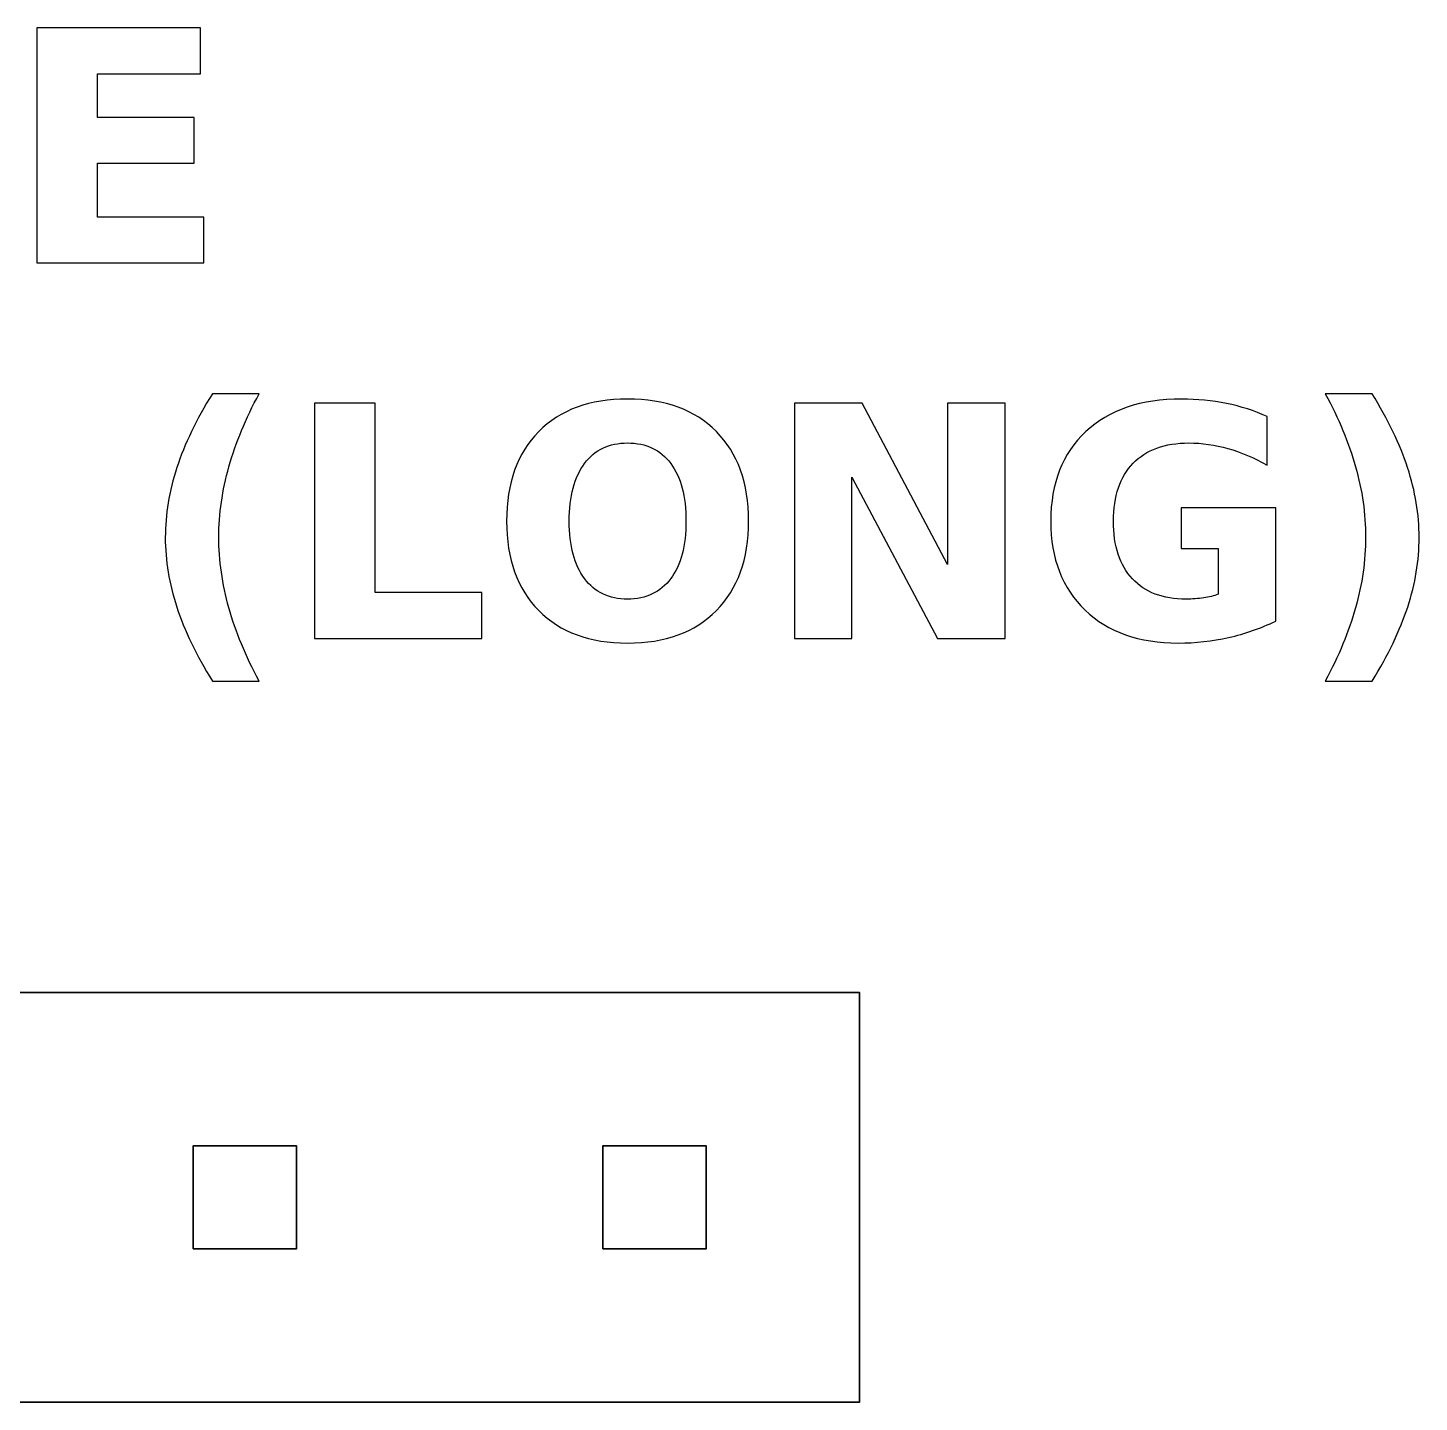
# Model space of a CAD drawing. Header units: centimetres. Extents: x -11.86 to -9.14, y -14.98 to -13.89.
# Drawn here: x -10 to -9.137, y -14.977 to -14.125 of the extents above; entities that cross this region are included whole.
import ezdxf

# ---------------------------------------------------------------- set-up
doc = ezdxf.new("R2010")
doc.units = ezdxf.units.CM
doc.header["$MEASUREMENT"] = 0
doc.layers.add('Layer 1', color=7, linetype='Continuous')

msp = doc.modelspace()

# ---------------------------------------------------------------- linework, layer by layer
at = {"layer": 'Layer 1', "color": 7, "lineweight": 35}
for points in [[(-9.89697, -14.882), (-9.83297, -14.882), (-9.83297, -14.818), (-9.89697, -14.818), (-9.89697, -14.882)], [(-9.64297, -14.882), (-9.57897, -14.882), (-9.57897, -14.818), (-9.64297, -14.818), (-9.64297, -14.882)]]:
    msp.add_lwpolyline(points, close=True, dxfattribs=at)
at = {"layer": 'Layer 1', "color": 250}
for points, knots in [([(-9.99396, -14.12493), (-9.99396, -14.12493), (-9.8925, -14.12493), (-9.8925, -14.12493), (-9.8925, -14.12493), (-9.8925, -14.12493), (-9.8925, -14.15336), (-9.8925, -14.15336), (-9.8925, -14.15336), (-9.8925, -14.15336), (-9.95636, -14.15336), (-9.95636, -14.15336), (-9.95636, -14.15336), (-9.95636, -14.15336), (-9.95636, -14.1805), (-9.95636, -14.1805), (-9.95636, -14.1805), (-9.95636, -14.1805), (-9.89633, -14.1805), (-9.89633, -14.1805), (-9.89633, -14.1805), (-9.89633, -14.1805), (-9.89633, -14.20893), (-9.89633, -14.20893), (-9.89633, -14.20893), (-9.89633, -14.20893), (-9.95636, -14.20893), (-9.95636, -14.20893), (-9.95636, -14.20893), (-9.95636, -14.20893), (-9.95636, -14.2423), (-9.95636, -14.2423), (-9.95636, -14.2423), (-9.95636, -14.2423), (-9.89036, -14.2423), (-9.89036, -14.2423), (-9.89036, -14.2423), (-9.89036, -14.2423), (-9.89036, -14.27073), (-9.89036, -14.27073), (-9.89036, -14.27073), (-9.89036, -14.27073), (-9.99396, -14.27073), (-9.99396, -14.27073), (-9.99396, -14.27073), (-9.99396, -14.27073), (-9.99396, -14.12493), (-9.99396, -14.12493)], [0, 0, 0, 0, 0.083333, 0.083333, 0.083333, 0.083333, 0.166667, 0.166667, 0.166667, 0.166667, 0.25, 0.25, 0.25, 0.25, 0.333333, 0.333333, 0.333333, 0.333333, 0.416667, 0.416667, 0.416667, 0.416667, 0.5, 0.5, 0.5, 0.5, 0.583333, 0.583333, 0.583333, 0.583333, 0.666667, 0.666667, 0.666667, 0.666667, 0.75, 0.75, 0.75, 0.75, 0.833333, 0.833333, 0.833333, 0.833333, 0.916667, 0.916667, 0.916667, 0.916667, 1, 1, 1, 1]), ([(-9.85611, -14.5299), (-9.85611, -14.5299), (-9.88511, -14.5299), (-9.88511, -14.5299), (-9.88511, -14.5299), (-9.89508, -14.51383), (-9.90244, -14.49853), (-9.90718, -14.48403), (-9.90718, -14.48403), (-9.91194, -14.46956), (-9.91431, -14.4552), (-9.91431, -14.44093), (-9.91431, -14.44093), (-9.91431, -14.42666), (-9.91191, -14.41223), (-9.90714, -14.39763), (-9.90714, -14.39763), (-9.90234, -14.383), (-9.89501, -14.36773), (-9.88511, -14.35176), (-9.88511, -14.35176), (-9.88511, -14.35176), (-9.85611, -14.35176), (-9.85611, -14.35176), (-9.85611, -14.35176), (-9.86444, -14.3672), (-9.87068, -14.3823), (-9.87484, -14.39703), (-9.87484, -14.39703), (-9.87901, -14.41176), (-9.88111, -14.42633), (-9.88111, -14.44073), (-9.88111, -14.44073), (-9.88111, -14.45513), (-9.87904, -14.4697), (-9.87491, -14.4845), (-9.87491, -14.4845), (-9.87078, -14.49926), (-9.86451, -14.5144), (-9.85611, -14.5299)], [0, 0, 0, 0, 0.1, 0.1, 0.1, 0.1, 0.2, 0.2, 0.2, 0.2, 0.3, 0.3, 0.3, 0.3, 0.4, 0.4, 0.4, 0.4, 0.5, 0.5, 0.5, 0.5, 0.6, 0.6, 0.6, 0.6, 0.7, 0.7, 0.7, 0.7, 0.8, 0.8, 0.8, 0.8, 0.9, 0.9, 0.9, 0.9, 1, 1, 1, 1]), ([(-9.19511, -14.5299), (-9.18678, -14.5144), (-9.18051, -14.49926), (-9.17634, -14.4845), (-9.17634, -14.4845), (-9.17218, -14.4697), (-9.17011, -14.45513), (-9.17011, -14.44073), (-9.17011, -14.44073), (-9.17011, -14.42633), (-9.17218, -14.41176), (-9.17634, -14.39703), (-9.17634, -14.39703), (-9.18051, -14.3823), (-9.18678, -14.3672), (-9.19511, -14.35176), (-9.19511, -14.35176), (-9.19511, -14.35176), (-9.16611, -14.35176), (-9.16611, -14.35176), (-9.16611, -14.35176), (-9.15621, -14.36773), (-9.14888, -14.383), (-9.14408, -14.39763), (-9.14408, -14.39763), (-9.13931, -14.41223), (-9.13691, -14.42666), (-9.13691, -14.44093), (-9.13691, -14.44093), (-9.13691, -14.4552), (-9.13928, -14.46956), (-9.14404, -14.48403), (-9.14404, -14.48403), (-9.14878, -14.49853), (-9.15614, -14.51383), (-9.16611, -14.5299), (-9.16611, -14.5299), (-9.16611, -14.5299), (-9.19511, -14.5299), (-9.19511, -14.5299)], [0, 0, 0, 0, 0.1, 0.1, 0.1, 0.1, 0.2, 0.2, 0.2, 0.2, 0.3, 0.3, 0.3, 0.3, 0.4, 0.4, 0.4, 0.4, 0.5, 0.5, 0.5, 0.5, 0.6, 0.6, 0.6, 0.6, 0.7, 0.7, 0.7, 0.7, 0.8, 0.8, 0.8, 0.8, 0.9, 0.9, 0.9, 0.9, 1, 1, 1, 1]), ([(-9.82174, -14.35773), (-9.82174, -14.35773), (-9.78414, -14.35773), (-9.78414, -14.35773), (-9.78414, -14.35773), (-9.78414, -14.35773), (-9.78414, -14.4751), (-9.78414, -14.4751), (-9.78414, -14.4751), (-9.78414, -14.4751), (-9.71814, -14.4751), (-9.71814, -14.4751), (-9.71814, -14.4751), (-9.71814, -14.4751), (-9.71814, -14.50353), (-9.71814, -14.50353), (-9.71814, -14.50353), (-9.71814, -14.50353), (-9.82174, -14.50353), (-9.82174, -14.50353), (-9.82174, -14.50353), (-9.82174, -14.50353), (-9.82174, -14.35773), (-9.82174, -14.35773)], [0, 0, 0, 0, 0.166667, 0.166667, 0.166667, 0.166667, 0.333333, 0.333333, 0.333333, 0.333333, 0.5, 0.5, 0.5, 0.5, 0.666667, 0.666667, 0.666667, 0.666667, 0.833333, 0.833333, 0.833333, 0.833333, 1, 1, 1, 1]), ([(-9.62771, -14.3551), (-9.60428, -14.3551), (-9.58591, -14.3618), (-9.57265, -14.37523), (-9.57265, -14.37523), (-9.55935, -14.38863), (-9.55271, -14.40713), (-9.55271, -14.43076), (-9.55271, -14.43076), (-9.55271, -14.45433), (-9.55935, -14.47283), (-9.57265, -14.48623), (-9.57265, -14.48623), (-9.58591, -14.49966), (-9.60428, -14.50636), (-9.62771, -14.50636), (-9.62771, -14.50636), (-9.65108, -14.50636), (-9.66941, -14.49966), (-9.68275, -14.48623), (-9.68275, -14.48623), (-9.69605, -14.47283), (-9.70271, -14.45433), (-9.70271, -14.43076), (-9.70271, -14.43076), (-9.70271, -14.40713), (-9.69605, -14.38863), (-9.68275, -14.37523), (-9.68275, -14.37523), (-9.66941, -14.3618), (-9.65108, -14.3551), (-9.62771, -14.3551)], [0, 0, 0, 0, 0.125, 0.125, 0.125, 0.125, 0.25, 0.25, 0.25, 0.25, 0.375, 0.375, 0.375, 0.375, 0.5, 0.5, 0.5, 0.5, 0.625, 0.625, 0.625, 0.625, 0.75, 0.75, 0.75, 0.75, 0.875, 0.875, 0.875, 0.875, 1, 1, 1, 1]), ([(-9.52428, -14.35773), (-9.52428, -14.35773), (-9.48228, -14.35773), (-9.48228, -14.35773), (-9.48228, -14.35773), (-9.48228, -14.35773), (-9.42925, -14.45773), (-9.42925, -14.45773), (-9.42925, -14.45773), (-9.42925, -14.45773), (-9.42925, -14.35773), (-9.42925, -14.35773), (-9.42925, -14.35773), (-9.42925, -14.35773), (-9.39362, -14.35773), (-9.39362, -14.35773), (-9.39362, -14.35773), (-9.39362, -14.35773), (-9.39362, -14.50353), (-9.39362, -14.50353), (-9.39362, -14.50353), (-9.39362, -14.50353), (-9.43562, -14.50353), (-9.43562, -14.50353), (-9.43562, -14.50353), (-9.43562, -14.50353), (-9.48865, -14.40353), (-9.48865, -14.40353), (-9.48865, -14.40353), (-9.48865, -14.40353), (-9.48865, -14.50353), (-9.48865, -14.50353), (-9.48865, -14.50353), (-9.48865, -14.50353), (-9.52428, -14.50353), (-9.52428, -14.50353), (-9.52428, -14.50353), (-9.52428, -14.50353), (-9.52428, -14.35773), (-9.52428, -14.35773)], [0, 0, 0, 0, 0.1, 0.1, 0.1, 0.1, 0.2, 0.2, 0.2, 0.2, 0.3, 0.3, 0.3, 0.3, 0.4, 0.4, 0.4, 0.4, 0.5, 0.5, 0.5, 0.5, 0.6, 0.6, 0.6, 0.6, 0.7, 0.7, 0.7, 0.7, 0.8, 0.8, 0.8, 0.8, 0.9, 0.9, 0.9, 0.9, 1, 1, 1, 1]), ([(-9.22585, -14.4927), (-9.23521, -14.49726), (-9.24495, -14.50066), (-9.25505, -14.50296), (-9.25505, -14.50296), (-9.26515, -14.50523), (-9.27555, -14.50636), (-9.28631, -14.50636), (-9.28631, -14.50636), (-9.31058, -14.50636), (-9.32981, -14.49956), (-9.34401, -14.486), (-9.34401, -14.486), (-9.35821, -14.47243), (-9.36531, -14.45403), (-9.36531, -14.43076), (-9.36531, -14.43076), (-9.36531, -14.40726), (-9.35808, -14.3888), (-9.34365, -14.3753), (-9.34365, -14.3753), (-9.32918, -14.36183), (-9.30938, -14.3551), (-9.28425, -14.3551), (-9.28425, -14.3551), (-9.27455, -14.3551), (-9.26525, -14.356), (-9.25635, -14.35783), (-9.25635, -14.35783), (-9.24748, -14.35966), (-9.23908, -14.36236), (-9.23121, -14.36593), (-9.23121, -14.36593), (-9.23121, -14.36593), (-9.23121, -14.3961), (-9.23121, -14.3961), (-9.23121, -14.3961), (-9.23935, -14.39146), (-9.24745, -14.38803), (-9.25548, -14.38576), (-9.25548, -14.38576), (-9.26351, -14.38346), (-9.27158, -14.38233), (-9.27965, -14.38233), (-9.27965, -14.38233), (-9.29465, -14.38233), (-9.30618, -14.38653), (-9.31428, -14.3949), (-9.31428, -14.3949), (-9.32238, -14.40326), (-9.32645, -14.41523), (-9.32645, -14.43076), (-9.32645, -14.43076), (-9.32645, -14.4462), (-9.32255, -14.45813), (-9.31471, -14.46653), (-9.31471, -14.46653), (-9.30691, -14.47493), (-9.29581, -14.47913), (-9.28141, -14.47913), (-9.28141, -14.47913), (-9.27751, -14.47913), (-9.27388, -14.4789), (-9.27051, -14.4784), (-9.27051, -14.4784), (-9.26715, -14.4779), (-9.26415, -14.47713), (-9.26148, -14.4761), (-9.26148, -14.4761), (-9.26148, -14.4761), (-9.26148, -14.44776), (-9.26148, -14.44776), (-9.26148, -14.44776), (-9.26148, -14.44776), (-9.28441, -14.44776), (-9.28441, -14.44776), (-9.28441, -14.44776), (-9.28441, -14.44776), (-9.28441, -14.42256), (-9.28441, -14.42256), (-9.28441, -14.42256), (-9.28441, -14.42256), (-9.22585, -14.42256), (-9.22585, -14.42256), (-9.22585, -14.42256), (-9.22585, -14.42256), (-9.22585, -14.4927), (-9.22585, -14.4927)], [0, 0, 0, 0, 0.045455, 0.045455, 0.045455, 0.045455, 0.090909, 0.090909, 0.090909, 0.090909, 0.136364, 0.136364, 0.136364, 0.136364, 0.181818, 0.181818, 0.181818, 0.181818, 0.227273, 0.227273, 0.227273, 0.227273, 0.272727, 0.272727, 0.272727, 0.272727, 0.318182, 0.318182, 0.318182, 0.318182, 0.363636, 0.363636, 0.363636, 0.363636, 0.409091, 0.409091, 0.409091, 0.409091, 0.454545, 0.454545, 0.454545, 0.454545, 0.5, 0.5, 0.5, 0.5, 0.545455, 0.545455, 0.545455, 0.545455, 0.590909, 0.590909, 0.590909, 0.590909, 0.636364, 0.636364, 0.636364, 0.636364, 0.681818, 0.681818, 0.681818, 0.681818, 0.727273, 0.727273, 0.727273, 0.727273, 0.772727, 0.772727, 0.772727, 0.772727, 0.818182, 0.818182, 0.818182, 0.818182, 0.863636, 0.863636, 0.863636, 0.863636, 0.909091, 0.909091, 0.909091, 0.909091, 0.954545, 0.954545, 0.954545, 0.954545, 1, 1, 1, 1]), ([(-9.62771, -14.38233), (-9.63918, -14.38233), (-9.64805, -14.38656), (-9.65438, -14.39503), (-9.65438, -14.39503), (-9.66068, -14.4035), (-9.66385, -14.4154), (-9.66385, -14.43076), (-9.66385, -14.43076), (-9.66385, -14.4461), (-9.66068, -14.45796), (-9.65438, -14.46643), (-9.65438, -14.46643), (-9.64805, -14.4749), (-9.63918, -14.47913), (-9.62771, -14.47913), (-9.62771, -14.47913), (-9.61618, -14.47913), (-9.60728, -14.4749), (-9.60095, -14.46643), (-9.60095, -14.46643), (-9.59465, -14.45796), (-9.59148, -14.4461), (-9.59148, -14.43076), (-9.59148, -14.43076), (-9.59148, -14.4154), (-9.59465, -14.4035), (-9.60095, -14.39503), (-9.60095, -14.39503), (-9.60728, -14.38656), (-9.61618, -14.38233), (-9.62771, -14.38233)], [0, 0, 0, 0, 0.125, 0.125, 0.125, 0.125, 0.25, 0.25, 0.25, 0.25, 0.375, 0.375, 0.375, 0.375, 0.5, 0.5, 0.5, 0.5, 0.625, 0.625, 0.625, 0.625, 0.75, 0.75, 0.75, 0.75, 0.875, 0.875, 0.875, 0.875, 1, 1, 1, 1])]:
    msp.add_open_spline(points, degree=3, knots=knots, dxfattribs=at)
at = {"layer": 'Layer 1', "color": 7, "lineweight": 35}
msp.add_open_spline([(-11.516, -14.72303), (-11.516, -14.72303), (-9.484, -14.72303), (-9.484, -14.72303), (-9.484, -14.72303), (-9.484, -14.72303), (-9.484, -14.97703), (-9.484, -14.97703), (-9.484, -14.97703), (-9.484, -14.97703), (-11.516, -14.97703), (-11.516, -14.97703), (-11.516, -14.97703), (-11.516, -14.97703), (-11.516, -14.72303), (-11.516, -14.72303)], degree=3, knots=[0, 0, 0, 0, 0.25, 0.25, 0.25, 0.25, 0.5, 0.5, 0.5, 0.5, 0.75, 0.75, 0.75, 0.75, 1, 1, 1, 1], dxfattribs=at)

doc.saveas('drawing.dxf')
